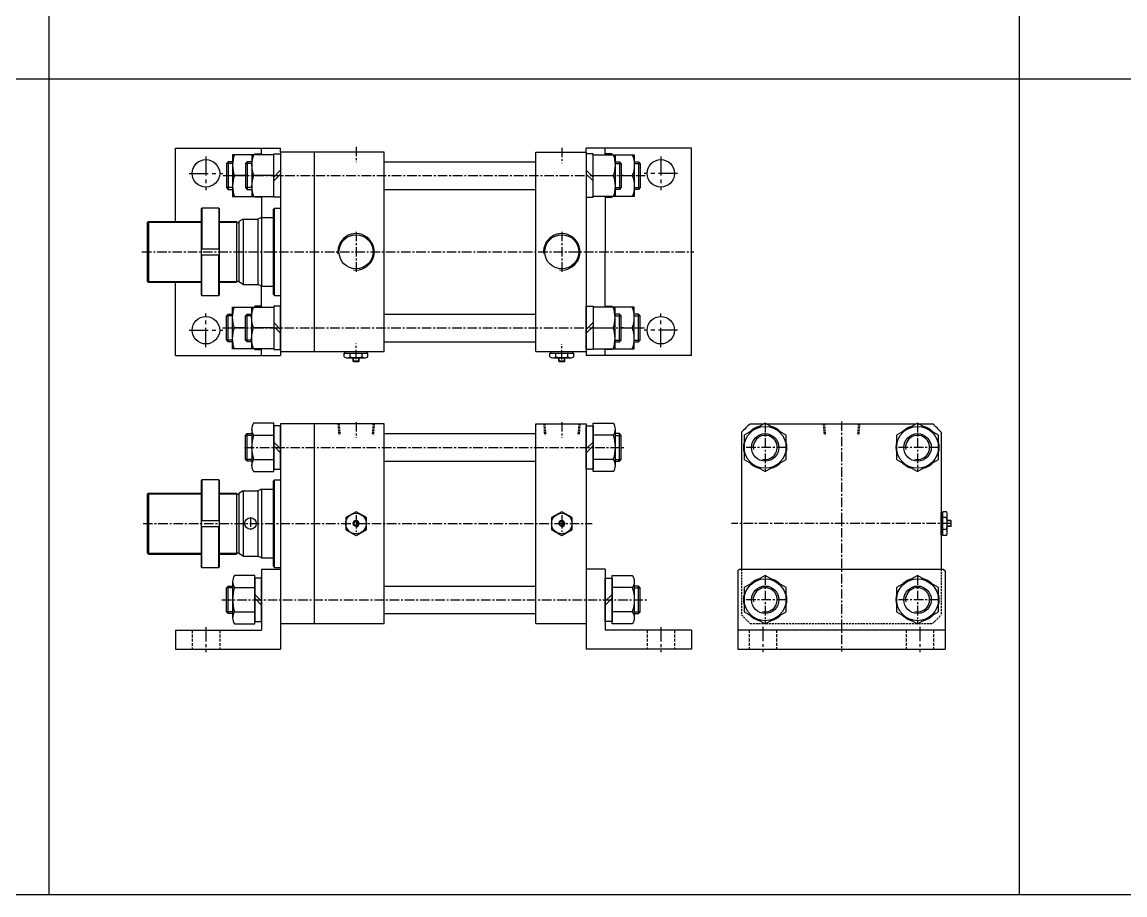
# Model space of a CAD drawing. Extents: x -819 to 7462, y 0 to 3630.
# Drawn here: x 4513 to 5960, y 0 to 1146 of the extents above; entities that cross this region are included whole.
import ezdxf

# ---------------------------------------------------------------- set-up
doc = ezdxf.new("R2010")
doc.units = 0
doc.header["$LTSCALE"] = 10
doc.header["$MEASUREMENT"] = 0
for name, pattern in [('CENTER', [2, 1.25, -0.25, 0.25, -0.25]), ('CENTERX2', [4, 2.5, -0.5, 0.5, -0.5]), ('HIDDEN', [0.375, 0.25, -0.125]), ('HIDDENX2', [0.75, 0.5, -0.25])]:
    doc.linetypes.add(name, pattern=pattern)
doc.layers.get('0').update_dxf_attribs({"linetype": 'CONTINUOUS'})
for name, color, linetype in [('CEN', 1, 'CENTERX2'), ('CENTER', 1, 'CENTER'), ('DIM', 2, 'CONTINUOUS'), ('HID', 2, 'HIDDENX2'), ('ML', 7, 'CONTINUOUS'), ('THIN', 3, 'CONTINUOUS')]:
    doc.layers.add(name, color=color, linetype=linetype)

msp = doc.modelspace()

# ---------------------------------------------------------------- linework, layer by layer
for p, q in [((4548.6, 0), (4548.6, 2291.6)), ((5821.8, 0), (5821.8, 2291.6)), ((7461.9, 1070.8), (0, 1070.8)), ((7461.9, 0), (0, 0))]:
    msp.add_line(p, q)
at = {"color": 7, "linetype": 'Continuous'}
for p, q in [((4935.7, 706.2), (4935.7, 711.2)), ((4935.7, 711.2), (4942, 711.2)), ((4936.7, 711.2), (4936.7, 713.2)), ((4936.7, 713.2), (4965.9, 713.2)), ((4942, 711.2), (4966.9, 711.2)), ((4943.5, 706.2), (4943.5, 711.2)), ((4959.1, 706.2), (4959.1, 711.2)), ((4965.9, 711.2), (4965.9, 713.2)), ((4966.9, 706.2), (4966.9, 711.2)), ((5205.7, 706.2), (5205.7, 711.2)), ((5205.7, 711.2), (5212, 711.2)), ((5206.7, 711.2), (5206.7, 713.2)), ((5206.7, 713.2), (5235.9, 713.2)), ((5212, 711.2), (5236.9, 711.2)), ((5213.5, 706.2), (5213.5, 711.2)), ((5229.1, 706.2), (5229.1, 711.2)), ((5235.9, 711.2), (5235.9, 713.2)), ((5236.9, 706.2), (5236.9, 711.2)), ((4938.9, 705.2), (4963.7, 705.2)), ((4947.3, 705.5), (4947.3, 705.5)), ((4947.3, 700.7), (4947.3, 705.2)), ((4947.3, 700.7), (4947.8, 700.2)), ((4955.3, 700.7), (4947.3, 700.7)), ((4947.8, 700.2), (4954.8, 700.2)), ((4955.3, 700.7), (4954.8, 700.2)), ((4955.3, 700.7), (4955.3, 705.2)), ((5208.9, 705.2), (5233.7, 705.2)), ((5217.3, 705.5), (5217.3, 705.5)), ((5217.3, 700.7), (5217.3, 705.2)), ((5217.3, 700.7), (5217.8, 700.2)), ((5225.3, 700.7), (5217.3, 700.7)), ((5217.8, 700.2), (5224.8, 700.2)), ((5225.3, 700.7), (5224.8, 700.2)), ((5225.3, 700.7), (5225.3, 705.2)), ((5719.2, 472.9), (5719.2, 502.1)), ((5721.2, 502.1), (5719.2, 502.1)), ((5726.2, 503.1), (5721.2, 503.1)), ((5721.2, 478.2), (5721.2, 503.1)), ((5726.2, 495.3), (5721.2, 495.3)), ((5727.2, 475.1), (5727.2, 499.9)), ((5726.2, 479.7), (5721.2, 479.7)), ((5721.2, 471.9), (5721.2, 478.2)), ((5727, 483.5), (5727, 483.5)), ((5731.7, 491.5), (5727.2, 491.5)), ((5731.7, 483.5), (5727.2, 483.5)), ((5731.7, 491.5), (5732.2, 491)), ((5731.7, 491.5), (5731.7, 483.5)), ((5731.7, 483.5), (5732.2, 484)), ((5732.2, 484), (5732.2, 491)), ((5721.2, 472.9), (5719.2, 472.9)), ((5726.2, 471.9), (5721.2, 471.9))]:
    msp.add_line(p, q, dxfattribs=at)
for points in [[(4937.8, 479.7), (4951.3, 471.9), (4964.8, 479.7), (4964.8, 495.3), (4951.3, 503.1), (4937.8, 495.3)], [(5207.8, 479.7), (5221.3, 471.9), (5234.8, 479.7), (5234.8, 495.3), (5221.3, 503.1), (5207.8, 495.3)], [(4949.8, 490), (4948.4, 487.5), (4949.8, 485), (4952.7, 485), (4954.2, 487.5), (4952.7, 490)], [(5219.8, 490), (5218.4, 487.5), (5219.8, 485), (5222.7, 485), (5224.2, 487.5), (5222.7, 490)]]:
    msp.add_lwpolyline(points, close=True, dxfattribs=at)
for centre, radius in [((4951.3, 487.5), 13.5), ((5221.3, 487.5), 13.5), ((4951.3, 487.5), 3.5), ((5221.3, 487.5), 3.5)]:
    msp.add_circle(centre, radius, dxfattribs=at)
for centre, radius, start, end in [((4938.9, 710.8), 5.62, 235.6158, 270), ((4939.6, 713.4), 8.22, 241.7006, 298.2994), ((4951.3, 736.6), 31.3, 255.6172, 270.0141), ((4951.3, 736.6), 31.3, 269.9859, 284.3828), ((4963, 713.4), 8.22, 241.7006, 298.2994), ((5208.9, 710.8), 5.62, 235.6158, 270), ((5209.6, 713.4), 8.22, 241.7006, 298.2994), ((5221.3, 736.6), 31.3, 255.6172, 270.0141), ((5221.3, 736.6), 31.3, 269.9859, 284.3828), ((5233, 713.4), 8.22, 241.7006, 298.2994), ((5719, 499.2), 8.22, 331.7006, 28.2994), ((5695.9, 487.5), 31.3, 359.9859, 14.3828), ((5695.9, 487.5), 31.3, 345.6172, 0.0141), ((5719, 475.8), 8.22, 331.7006, 28.2994), ((5721.6, 475.1), 5.62, 325.6158, 0)]:
    msp.add_arc(centre, radius, start, end, dxfattribs=at)
at = {"layer": 'CEN', "linetype": 'CENTER', "ltscale": 2}
for p, q in [((4754.3, 969.2), (4754.3, 925.2)), ((5351.3, 969.2), (5351.3, 925.2)), ((4732.3, 947.2), (4776.3, 947.2)), ((5373.3, 947.2), (5329.3, 947.2)), ((4754.3, 719.2), (4754.3, 763.2)), ((5351.3, 719.2), (5351.3, 763.2)), ((4732.3, 741.2), (4776.3, 741.2)), ((5373.3, 741.2), (5329.3, 741.2))]:
    msp.add_line(p, q, dxfattribs=at)
at = {"layer": 'CEN', "color": 1, "linetype": 'CENTER', "ltscale": 1.5}
for p, q in [((4754.3, 351.5), (4754.3, 318.5)), ((5351.3, 351.5), (5351.3, 318.5)), ((5485.2, 351.8), (5485.2, 318.8)), ((5691.2, 351.8), (5691.2, 318.8))]:
    msp.add_line(p, q, dxfattribs=at)
at = {"layer": 'CENTER'}
for p, q in [((5488.2, 619.4), (5488.2, 555.6)), ((5688.2, 619.4), (5688.2, 555.6)), ((5515.8, 587.5), (5460.6, 587.5)), ((5715.8, 587.5), (5660.6, 587.5)), ((5488.2, 419.4), (5488.2, 355.6)), ((5688.2, 419.4), (5688.2, 355.6)), ((5515.8, 387.5), (5460.6, 387.5)), ((5715.8, 387.5), (5660.6, 387.5))]:
    msp.add_line(p, q, dxfattribs=at)
at = {"layer": 'DIM', "color": 6, "linetype": 'HIDDEN'}
for p, q in [((4927.4, 618.5), (4928.7, 603.5)), ((4928.8, 618.5), (4930.2, 603.5)), ((4973.7, 618.5), (4972.4, 603.5)), ((4975.2, 618.5), (4973.9, 603.5)), ((5197.4, 618.5), (5198.7, 603.5)), ((5198.8, 618.5), (5200.2, 603.5)), ((5243.7, 618.5), (5242.4, 603.5)), ((5245.2, 618.5), (5243.9, 603.5)), ((5564.3, 618.5), (5565.6, 603.5)), ((5565.8, 618.5), (5567.1, 603.5)), ((5610.6, 618.5), (5609.3, 603.5)), ((5612.1, 618.5), (5610.8, 603.5))]:
    msp.add_line(p, q, dxfattribs=at)
at = {"layer": 'HID', "color": 6, "linetype": 'HIDDEN', "ltscale": 1.5}
for p, q in [((4736.3, 347.5), (4736.3, 322.5)), ((4772.3, 347.5), (4772.3, 322.5)), ((5333.3, 347.5), (5333.3, 322.5)), ((5369.3, 347.5), (5369.3, 322.5)), ((5467.2, 347.8), (5467.2, 322.8)), ((5503.2, 347.8), (5503.2, 322.8)), ((5673.2, 347.8), (5673.2, 322.8)), ((5709.2, 347.8), (5709.2, 322.8))]:
    msp.add_line(p, q, dxfattribs=at)
at = {"layer": 'ML'}
for p, q in [((4714.3, 980.2), (4852.3, 980.2)), ((4714.3, 884.2), (4714.3, 980.2)), ((4827.3, 971.7), (4827.3, 980.2)), ((4852.3, 975.2), (4852.3, 980.2)), ((4896.3, 975.2), (4852.3, 975.2)), ((4852.3, 975.2), (4852.3, 713.2)), ((4896.3, 975.2), (4896.3, 713.2)), ((4988.3, 975.2), (4896.3, 975.2)), ((4988.3, 713.2), (4988.3, 975.2)), ((5187.3, 713.2), (5187.3, 975.2)), ((5187.3, 975.2), (5253.3, 975.2)), ((5391.3, 980.2), (5253.3, 980.2)), ((5253.3, 975.2), (5253.3, 980.2)), ((5253.3, 975.2), (5253.3, 708.2)), ((5278.3, 971.7), (5278.3, 980.2)), ((5391.3, 844.2), (5391.3, 980.2)), ((4783.4, 962.2), (4783.4, 926.2)), ((4808.4, 962.2), (4808.4, 926.2)), ((5297.1, 962.2), (5297.1, 926.2)), ((5322.1, 962.2), (5322.1, 926.2)), ((4806.3, 944.2), (4791.7, 944.2)), ((4843.3, 944.2), (4816.7, 944.2)), ((4843.3, 942.3), (4852.3, 951.3)), ((4843.3, 937.2), (4852.3, 946.2)), ((5262.3, 942.3), (5253.3, 951.3)), ((5262.3, 937.2), (5253.3, 946.2)), ((5262.3, 944.2), (5288.8, 944.2)), ((5299.3, 944.2), (5313.8, 944.2)), ((4827.3, 916.7), (4827.3, 889.2)), ((5278.3, 916.7), (5278.3, 844.2)), ((4748.1, 900.7), (4749.1, 901.7)), ((4748.1, 900.7), (4748.1, 787.7)), ((4749.1, 901.7), (4749.1, 848.2)), ((4771.1, 901.7), (4749.1, 901.7)), ((4771.1, 901.7), (4771.1, 848.2)), ((4771.1, 901.7), (4772.1, 900.7)), ((4772.1, 787.7), (4772.1, 900.7)), ((4842.3, 899.7), (4844.3, 901.7)), ((4842.3, 899.7), (4842.3, 788.7)), ((4844.3, 786.7), (4844.3, 901.7)), ((4844.3, 901.7), (4852.3, 901.7)), ((4677.3, 882.7), (4678.8, 884.2)), ((4678.8, 884.2), (4678.8, 804.2)), ((4678.8, 884.2), (4748.1, 884.2)), ((4772.1, 884.2), (4794.3, 884.2)), ((4794.3, 884.2), (4794.3, 804.2)), ((4803.3, 887.2), (4797.3, 883.8)), ((4797.3, 883.8), (4797.3, 804.7)), ((4803.3, 887.2), (4803.3, 801.2)), ((4803.3, 887.2), (4822.3, 887.2)), ((4827.3, 889.2), (4822.3, 887.2)), ((4822.3, 887.2), (4822.3, 801.2)), ((4827.3, 889.2), (4827.3, 799.2)), ((4827.3, 889.2), (4842.3, 889.2)), ((4677.3, 882.7), (4677.3, 805.7)), ((4794.3, 882.7), (4797.3, 882.7)), ((4748.1, 848.2), (4772.1, 848.2)), ((4748.1, 840.2), (4772.1, 840.2)), ((4749.1, 786.7), (4749.1, 840.2)), ((4771.1, 786.7), (4771.1, 840.2)), ((5278.3, 771.7), (5278.3, 844.2)), ((5391.3, 708.2), (5391.3, 844.2)), ((4677.3, 805.7), (4678.8, 804.2)), ((4678.8, 804.2), (4748.1, 804.2)), ((4714.3, 708.2), (4714.3, 804.2)), ((4772.1, 804.2), (4794.3, 804.2)), ((4794.3, 805.7), (4797.3, 805.7)), ((4803.3, 801.2), (4797.3, 804.7)), ((4803.3, 801.2), (4822.3, 801.2)), ((4827.3, 799.2), (4822.3, 801.2)), ((4827.3, 799.2), (4842.3, 799.2)), ((4827.3, 771.7), (4827.3, 799.2)), ((4749.1, 786.7), (4748.1, 787.7)), ((4749.1, 786.7), (4771.1, 786.7)), ((4771.1, 786.7), (4772.1, 787.7)), ((4842.3, 788.7), (4844.3, 786.7)), ((4844.3, 786.7), (4852.3, 786.7)), ((4783.4, 726.2), (4783.4, 762.2)), ((4808.4, 726.2), (4808.4, 762.2)), ((5297.1, 726.2), (5297.1, 762.2)), ((5322.1, 726.2), (5322.1, 762.2)), ((4806.3, 744.2), (4791.7, 744.2)), ((4843.3, 744.2), (4816.7, 744.2)), ((4843.3, 751.3), (4852.3, 742.3)), ((4843.3, 746.2), (4852.3, 737.2)), ((5262.3, 751.3), (5253.3, 742.3)), ((5262.3, 746.2), (5253.3, 737.2)), ((5262.3, 744.2), (5288.8, 744.2)), ((5299.3, 744.2), (5313.8, 744.2)), ((4827.3, 708.2), (4827.3, 716.7)), ((4852.3, 713.2), (4988.3, 713.2)), ((4852.3, 713.2), (4852.3, 708.2)), ((5187.3, 713.2), (5253.3, 713.2)), ((5278.3, 708.2), (5278.3, 716.7)), ((4714.3, 708.2), (4852.3, 708.2)), ((5391.3, 708.2), (5253.3, 708.2)), ((4814.3, 611.3), (4814.3, 563.7)), ((4896.3, 618.5), (4852.3, 618.5)), ((4852.3, 618.5), (4852.3, 356.5)), ((4896.3, 618.5), (4896.3, 356.5)), ((4988.3, 618.5), (4896.3, 618.5)), ((4988.3, 356.5), (4988.3, 618.5)), ((5187.3, 356.5), (5187.3, 618.5)), ((5187.3, 618.5), (5253.3, 618.5)), ((5253.3, 618.5), (5253.3, 356.5)), ((5291.3, 611.3), (5291.3, 563.7)), ((5468.4, 618.5), (5486.9, 618.5)), ((5489.5, 618.5), (5686.9, 618.5)), ((5689.5, 618.5), (5708, 618.5)), ((4808.4, 569.5), (4808.4, 605.5)), ((4816.7, 603.4), (4843.3, 603.4)), ((4843.3, 594.5), (4852.3, 585.5)), ((5262.3, 594.5), (5253.3, 585.5)), ((5288.8, 603.4), (5262.3, 603.4)), ((5297.1, 569.5), (5297.1, 605.5)), ((5457.2, 607.3), (5457.2, 427.8)), ((5719.2, 607.3), (5719.2, 427.8)), ((4843.3, 589.4), (4852.3, 580.4)), ((5262.3, 589.4), (5253.3, 580.4)), ((4816.7, 571.6), (4843.3, 571.6)), ((5288.8, 571.6), (5262.3, 571.6)), ((4748.1, 544), (4749.1, 545)), ((4748.1, 544), (4748.1, 431)), ((4771.1, 545), (4749.1, 545)), ((4749.1, 545), (4749.1, 491.5)), ((4771.1, 545), (4772.1, 544)), ((4771.1, 545), (4771.1, 491.5)), ((4772.1, 431), (4772.1, 544)), ((4842.3, 543), (4844.3, 545)), ((4842.3, 543), (4842.3, 432)), ((4844.3, 545), (4852.3, 545)), ((4844.3, 430), (4844.3, 545)), ((4677.3, 526), (4678.8, 527.5)), ((4677.3, 526), (4677.3, 449)), ((4678.8, 527.5), (4748.1, 527.5)), ((4678.8, 527.5), (4678.8, 447.5)), ((4772.1, 527.5), (4794.3, 527.5)), ((4794.3, 527.5), (4794.3, 447.5)), ((4794.3, 526), (4797.3, 526)), ((4803.3, 530.5), (4797.3, 527)), ((4797.3, 527), (4797.3, 448)), ((4803.3, 530.5), (4822.3, 530.5)), ((4803.3, 530.5), (4803.3, 444.5)), ((4827.3, 532.5), (4822.3, 530.5)), ((4822.3, 530.5), (4822.3, 444.5)), ((4827.3, 532.5), (4827.3, 442.5)), ((4827.3, 532.5), (4842.3, 532.5)), ((4748.1, 491.5), (4772.1, 491.5)), ((4748.1, 483.5), (4772.1, 483.5)), ((4749.1, 430), (4749.1, 483.5)), ((4771.1, 430), (4771.1, 483.5)), ((4677.3, 449), (4678.8, 447.5)), ((4794.3, 449), (4797.3, 449)), ((4678.8, 447.5), (4748.1, 447.5)), ((4772.1, 447.5), (4794.3, 447.5)), ((4803.3, 444.5), (4797.3, 448)), ((4803.3, 444.5), (4822.3, 444.5)), ((4827.3, 442.5), (4822.3, 444.5)), ((4827.3, 442.5), (4842.3, 442.5)), ((4749.1, 430), (4748.1, 431)), ((4749.1, 430), (4771.1, 430)), ((4771.1, 430), (4772.1, 431)), ((4827.3, 427.5), (4827.3, 347.5)), ((4827.3, 427.5), (4852.3, 427.5)), ((4842.3, 432), (4844.3, 430)), ((4844.3, 430), (4852.3, 430)), ((5278.3, 427.5), (5253.3, 427.5)), ((5278.3, 427.5), (5278.3, 347.5)), ((5454.7, 427.8), (5452.2, 425.3)), ((5452.2, 425.3), (5452.2, 322.8)), ((5454.7, 427.8), (5721.7, 427.8)), ((5721.7, 427.8), (5724.2, 425.3)), ((5724.2, 425.3), (5724.2, 322.8)), ((4783.4, 369.5), (4783.4, 405.5)), ((4789.3, 411.3), (4789.3, 363.7)), ((5316.3, 411.3), (5316.3, 363.7)), ((5322.1, 369.5), (5322.1, 405.5)), ((4791.7, 403.4), (4818.3, 403.4)), ((4818.3, 394.5), (4827.3, 385.5)), ((5287.3, 394.5), (5278.3, 385.5)), ((5313.8, 403.4), (5287.3, 403.4)), ((4818.3, 389.4), (4827.3, 380.4)), ((5287.3, 389.4), (5278.3, 380.4)), ((4791.7, 371.6), (4818.3, 371.6)), ((5313.8, 371.6), (5287.3, 371.6)), ((4714.3, 347.5), (4714.3, 322.5)), ((4714.3, 347.5), (4827.3, 347.5)), ((4852.3, 356.5), (4988.3, 356.5)), ((4852.3, 356.5), (4852.3, 322.5)), ((5187.3, 356.5), (5253.3, 356.5)), ((5253.3, 356.5), (5253.3, 322.5)), ((5391.3, 347.5), (5278.3, 347.5)), ((5391.3, 347.5), (5391.3, 322.5)), ((5452.2, 347.8), (5724.2, 347.8)), ((4714.3, 322.5), (4852.3, 322.5)), ((5391.3, 322.5), (5253.3, 322.5)), ((5452.2, 322.8), (5724.2, 322.8))]:
    msp.add_line(p, q, dxfattribs=at)
at = {"layer": 'ML', "color": 1, "linetype": 'CENTER'}
for p, q in [((4951.3, 982.1), (4951.3, 961.7)), ((5221.3, 980.9), (5221.3, 960.5)), ((4777, 944.2), (4806.3, 944.2)), ((4778.4, 944.2), (5330.9, 944.2)), ((5302.3, 944.2), (5299.3, 944.2)), ((4951.3, 870.5), (4951.3, 817.9)), ((5221.3, 870.5), (5221.3, 817.9)), ((4670.3, 844.2), (5394.4, 844.2)), ((4776.1, 744.2), (4806.3, 744.2)), ((4777.5, 744.2), (5329.9, 744.2)), ((5302.3, 744.2), (5299.3, 744.2)), ((4951.3, 703.2), (4951.3, 723.7)), ((5221.3, 702.7), (5221.3, 723.1)), ((4951.3, 620.8), (4951.3, 600.4)), ((5221.3, 620.8), (5221.3, 600.4)), ((5588.2, 621.5), (5588.2, 319.6)), ((4805.1, 587.5), (5304.5, 587.5)), ((4812.8, 495.7), (4812.8, 479.2)), ((4951.3, 498.5), (4951.3, 476.5)), ((5221.3, 498.5), (5221.3, 476.5)), ((4671.8, 487.5), (5261, 487.5)), ((5732.3, 487.5), (5444.1, 487.5)), ((4775.3, 387.5), (5334.1, 387.5))]:
    msp.add_line(p, q, dxfattribs=at)
at = {"layer": 'ML', "color": 7, "linetype": 'Continuous'}
for p, q in [((4988.3, 962.2), (5187.3, 962.2)), ((4988.3, 926.2), (5187.3, 926.2)), ((4988.3, 762.2), (5187.3, 762.2)), ((4988.3, 726.2), (5187.3, 726.2)), ((4988.3, 605.5), (5187.3, 605.5)), ((4988.3, 569.5), (5187.3, 569.5)), ((4988.3, 405.5), (5187.3, 405.5)), ((4988.3, 369.5), (5187.3, 369.5))]:
    msp.add_line(p, q, dxfattribs=at)
at = {"layer": 'ML', "color": 2}
for p, q in [((4677.8, 883.2), (4748.1, 883.2)), ((4772.1, 883.2), (4794.3, 883.2)), ((4677.8, 805.2), (4748.1, 805.2)), ((4772.1, 805.2), (4794.3, 805.2)), ((4947.8, 705.4), (4947.8, 705.4)), ((4947.8, 700.2), (4947.8, 705.2)), ((4954.8, 700.2), (4954.8, 705.2)), ((5217.8, 705.4), (5217.8, 705.4)), ((5217.8, 700.2), (5217.8, 705.2)), ((5224.8, 700.2), (5224.8, 705.2)), ((4677.8, 526.5), (4748.1, 526.5)), ((4772.1, 526.5), (4794.3, 526.5)), ((5727, 484), (5727, 484)), ((5732.2, 491), (5727.2, 491)), ((5732.2, 484), (5727.2, 484)), ((4677.8, 448.5), (4748.1, 448.5)), ((4772.1, 448.5), (4794.3, 448.5))]:
    msp.add_line(p, q, dxfattribs=at)
at = {"layer": 'ML', "color": 6, "linetype": 'HIDDEN'}
for p, q in [((5457.2, 427.8), (5457.2, 367.7)), ((5719.2, 427.8), (5719.2, 367.7)), ((5468.4, 356.5), (5486.9, 356.5)), ((5489.5, 356.5), (5686.9, 356.5)), ((5689.5, 356.5), (5708, 356.5))]:
    msp.add_line(p, q, dxfattribs=at)
at = {"layer": 'ML'}
for points in [[(4818.3, 971.7), (4789.3, 971.7), (4789.3, 916.7), (4818.3, 916.7)], [(4818.3, 971.7), (4818.3, 972.7), (4827.3, 972.7)], [(4827.3, 972.7), (4827.3, 971.7)], [(4852.3, 972.7), (4852.3, 915.8), (4843.3, 915.8), (4843.3, 972.7), (4852.3, 972.7)], [(5253.3, 972.7), (5253.3, 915.8), (5262.3, 915.8), (5262.3, 972.7), (5253.3, 972.7)], [(5287.3, 971.7), (5287.3, 972.7), (5278.3, 972.7)], [(5278.3, 972.7), (5278.3, 971.7)], [(5287.3, 971.7), (5316.3, 971.7), (5316.3, 916.7), (5287.3, 916.7)], [(4789.3, 962.2), (4783.4, 962.2), (4781.3, 960.1), (4781.3, 928.4), (4783.4, 926.2), (4789.3, 926.2)], [(4814.3, 962.2), (4808.4, 962.2), (4806.3, 960.1), (4806.3, 928.4), (4808.4, 926.2), (4814.3, 926.2)], [(5291.3, 962.2), (5297.1, 962.2), (5299.3, 960.1), (5299.3, 928.4), (5297.1, 926.2), (5291.3, 926.2)], [(5316.3, 962.2), (5322.1, 962.2), (5324.3, 960.1), (5324.3, 928.4), (5322.1, 926.2), (5316.3, 926.2)], [(4827.3, 916.7), (4827.3, 915.8), (4818.3, 915.8), (4818.3, 916.7)], [(5278.3, 916.7), (5278.3, 915.8), (5287.3, 915.8), (5287.3, 916.7)], [(4818.3, 716.7), (4789.3, 716.7), (4789.3, 771.7), (4818.3, 771.7)], [(4827.3, 771.7), (4827.3, 772.7), (4818.3, 772.7), (4818.3, 771.7)], [(4852.3, 715.8), (4852.3, 772.7), (4843.3, 772.7), (4843.3, 715.8), (4852.3, 715.8)], [(5253.3, 715.8), (5253.3, 772.7), (5262.3, 772.7), (5262.3, 715.8), (5253.3, 715.8)], [(5278.3, 771.7), (5278.3, 772.7), (5287.3, 772.7), (5287.3, 771.7)], [(5287.3, 716.7), (5316.3, 716.7), (5316.3, 771.7), (5287.3, 771.7)], [(4789.3, 726.2), (4783.4, 726.2), (4781.3, 728.4), (4781.3, 760.1), (4783.4, 762.2), (4789.3, 762.2)], [(4814.3, 726.2), (4808.4, 726.2), (4806.3, 728.4), (4806.3, 760.1), (4808.4, 762.2), (4814.3, 762.2)], [(5291.3, 726.2), (5297.1, 726.2), (5299.3, 728.4), (5299.3, 760.1), (5297.1, 762.2), (5291.3, 762.2)], [(5316.3, 726.2), (5322.1, 726.2), (5324.3, 728.4), (5324.3, 760.1), (5322.1, 762.2), (5316.3, 762.2)], [(4818.3, 716.7), (4818.3, 715.8), (4827.3, 715.8)], [(4827.3, 715.8), (4827.3, 716.7)], [(5287.3, 716.7), (5287.3, 715.8), (5278.3, 715.8)], [(5278.3, 715.8), (5278.3, 716.7)], [(4852.3, 559), (4852.3, 615.9), (4843.3, 615.9), (4843.3, 559), (4852.3, 559)], [(5253.3, 559), (5253.3, 615.9), (5262.3, 615.9), (5262.3, 559), (5253.3, 559)], [(5460.7, 603.4), (5460.7, 571.6), (5488.2, 555.7), (5515.7, 571.6), (5515.7, 603.4), (5488.2, 619.2), (5460.7, 603.4)], [(5660.7, 603.4), (5660.7, 571.6), (5688.2, 555.7), (5715.7, 571.6), (5715.7, 603.4), (5688.2, 619.2), (5660.7, 603.4)], [(4814.3, 569.5), (4808.4, 569.5), (4806.3, 571.7), (4806.3, 603.3), (4808.4, 605.5), (4814.3, 605.5)], [(5291.3, 569.5), (5297.1, 569.5), (5299.3, 571.7), (5299.3, 603.3), (5297.1, 605.5), (5291.3, 605.5)], [(4789.3, 369.5), (4783.4, 369.5), (4781.3, 371.7), (4781.3, 403.3), (4783.4, 405.5), (4789.3, 405.5)], [(4827.3, 359), (4827.3, 415.9), (4818.3, 415.9), (4818.3, 359), (4827.3, 359)], [(5278.3, 359), (5278.3, 415.9), (5287.3, 415.9), (5287.3, 359), (5278.3, 359)], [(5316.3, 369.5), (5322.1, 369.5), (5324.3, 371.7), (5324.3, 403.3), (5322.1, 405.5), (5316.3, 405.5)], [(5460.7, 403.4), (5460.7, 371.6), (5488.2, 355.7), (5515.7, 371.6), (5515.7, 403.4), (5488.2, 419.2), (5460.7, 403.4)], [(5660.7, 403.4), (5660.7, 371.6), (5688.2, 355.7), (5715.7, 371.6), (5715.7, 403.4), (5688.2, 419.2), (5660.7, 403.4)]]:
    msp.add_lwpolyline(points, dxfattribs=at)
for points in [[(4791.7, 971.7, 0.178633), (4791.7, 944.2, 0.178633), (4791.7, 916.7)], [(4816.7, 971.7, 0.178633), (4816.7, 944.2, 0.178633), (4816.7, 916.7)], [(5288.8, 971.7, -0.178633), (5288.8, 944.2, -0.178633), (5288.8, 916.7)], [(5313.8, 971.7, -0.178633), (5313.8, 944.2, -0.178633), (5313.8, 916.7)], [(4791.7, 716.7, -0.178633), (4791.7, 744.2, -0.178633), (4791.7, 771.7)], [(4816.7, 716.7, -0.178633), (4816.7, 744.2, -0.178633), (4816.7, 771.7)], [(5288.8, 716.7, 0.178633), (5288.8, 744.2, 0.178633), (5288.8, 771.7)], [(5313.8, 716.7, 0.178633), (5313.8, 744.2, 0.178633), (5313.8, 771.7)], [(4843.3, 619.2), (4816.7, 619.2, 0.309401), (4816.7, 603.4, 0.154701), (4816.7, 571.6, 0.309401), (4816.7, 555.7), (4843.3, 555.7), (4843.3, 619.2)], [(5262.3, 619.2), (5288.8, 619.2, -0.309401), (5288.8, 603.4, -0.154701), (5288.8, 571.6, -0.309401), (5288.8, 555.7), (5262.3, 555.7), (5262.3, 619.2)], [(4818.3, 419.2), (4791.7, 419.2, 0.309401), (4791.7, 403.4, 0.154701), (4791.7, 371.6, 0.309401), (4791.7, 355.7), (4818.3, 355.7), (4818.3, 419.2)], [(5287.3, 419.2), (5313.8, 419.2, -0.309401), (5313.8, 403.4, -0.154701), (5313.8, 371.6, -0.309401), (5313.8, 355.7), (5287.3, 355.7), (5287.3, 419.2)]]:
    msp.add_lwpolyline(points, format="xyb", dxfattribs=at)
for points in [[(4843.3, 971.7), (4814.3, 971.7), (4814.3, 916.7), (4843.3, 916.7)], [(5262.3, 971.7), (5291.3, 971.7), (5291.3, 916.7), (5262.3, 916.7)], [(4843.3, 716.7), (4814.3, 716.7), (4814.3, 771.7), (4843.3, 771.7)], [(5262.3, 716.7), (5291.3, 716.7), (5291.3, 771.7), (5262.3, 771.7)]]:
    msp.add_lwpolyline(points, close=True, dxfattribs=at)
for centre, radius in [((4754.3, 947.2), 18), ((5351.3, 947.2), 18), ((4951.3, 844.2), 22.4), ((5221.3, 844.2), 22.4), ((4754.3, 741.2), 18), ((5351.3, 741.2), 18), ((5488.2, 587.5), 27.5), ((5688.2, 587.5), 27.5), ((5488.2, 587.5), 18), ((5688.2, 587.5), 18), ((4812.8, 487.5), 7.5), ((5488.2, 387.5), 27.5), ((5488.2, 387.5), 18), ((5688.2, 387.5), 27.5), ((5688.2, 387.5), 18)]:
    msp.add_circle(centre, radius, dxfattribs=at)
at = {"layer": 'ML', "color": 2}
for centre, radius, start, end in [((4951.3, 844.2), 23.9, 262.2037, 186.1405), ((5221.3, 844.2), 23.9, 262.2037, 186.1405), ((5488.2, 587.5), 15.8, 256.4249, 190.606), ((5688.2, 587.5), 15.8, 256.4249, 190.606), ((4951.3, 487.5), 4, 270, 180), ((5221.3, 487.5), 4, 270, 180), ((5488.2, 387.5), 15.8, 256.4249, 190.606), ((5688.2, 387.5), 15.8, 256.4249, 190.606)]:
    msp.add_arc(centre, radius, start, end, dxfattribs=at)
at = {"layer": 'ML'}
for centre, radius, start, end in [((5588.2, 487.5), 177.5, 132.4363, 137.5637), ((5488.2, 587.5), 28.5, 105.1518, 134.8482), ((5488.2, 587.5), 28.5, 45.1518, 74.8482), ((5688.2, 587.5), 28.5, 105.1518, 134.8482), ((5688.2, 587.5), 28.5, 45.1518, 74.8482), ((5588.2, 487.5), 177.5, 42.4363, 47.5637), ((5488.2, 587.5), 28.5, 165.1518, 194.8482), ((5488.2, 587.5), 28.5, 345.1518, 14.8482), ((5688.2, 587.5), 28.5, 165.1518, 194.8482), ((5688.2, 587.5), 28.5, 345.1518, 14.8482), ((5488.2, 587.5), 28.5, 225.1518, 254.8482), ((5488.2, 587.5), 28.5, 285.1518, 314.8482), ((5688.2, 587.5), 28.5, 225.1518, 254.8482), ((5688.2, 587.5), 28.5, 285.1518, 314.8482), ((5488.2, 387.5), 28.5, 105.1518, 134.8482), ((5488.2, 387.5), 28.5, 45.1518, 74.8482), ((5688.2, 387.5), 28.5, 105.1518, 134.8482), ((5688.2, 387.5), 28.5, 45.1518, 74.8482), ((5488.2, 387.5), 28.5, 165.1518, 194.8482), ((5488.2, 387.5), 28.5, 345.1518, 14.8482), ((5688.2, 387.5), 28.5, 165.1518, 194.8482), ((5688.2, 387.5), 28.5, 345.1518, 14.8482), ((5488.2, 387.5), 28.5, 225.1518, 254.8482), ((5488.2, 387.5), 28.5, 285.1518, 314.8482), ((5688.2, 387.5), 28.5, 225.1518, 254.8482), ((5688.2, 387.5), 28.5, 285.1518, 314.8482)]:
    msp.add_arc(centre, radius, start, end, dxfattribs=at)
at = {"layer": 'ML', "color": 6, "linetype": 'HIDDEN'}
for start, end in [(222.4363, 227.5637), (312.4363, 317.5637)]:
    msp.add_arc((5588.2, 487.5), 177.5, start, end, dxfattribs=at)
at = {"layer": 'THIN'}
for p, q in [((4789.3, 960.1), (4781.3, 960.1)), ((4814.3, 960.1), (4806.3, 960.1)), ((5291.3, 960.1), (5299.3, 960.1)), ((5316.3, 960.1), (5324.3, 960.1)), ((4789.3, 928.4), (4781.3, 928.4)), ((4814.3, 928.4), (4806.3, 928.4)), ((5291.3, 928.4), (5299.3, 928.4)), ((5316.3, 928.4), (5324.3, 928.4)), ((4789.3, 760.1), (4781.3, 760.1)), ((4814.3, 760.1), (4806.3, 760.1)), ((5291.3, 760.1), (5299.3, 760.1)), ((5316.3, 760.1), (5324.3, 760.1)), ((4789.3, 728.4), (4781.3, 728.4)), ((4814.3, 728.4), (4806.3, 728.4)), ((5291.3, 728.4), (5299.3, 728.4)), ((5316.3, 728.4), (5324.3, 728.4)), ((4814.3, 603.3), (4806.3, 603.3)), ((5291.3, 603.3), (5299.3, 603.3)), ((4814.3, 571.7), (4806.3, 571.7)), ((5291.3, 571.7), (5299.3, 571.7)), ((4789.3, 403.3), (4781.3, 403.3)), ((5316.3, 403.3), (5324.3, 403.3)), ((4789.3, 371.7), (4781.3, 371.7)), ((5316.3, 371.7), (5324.3, 371.7))]:
    msp.add_line(p, q, dxfattribs=at)

doc.saveas('drawing.dxf')
